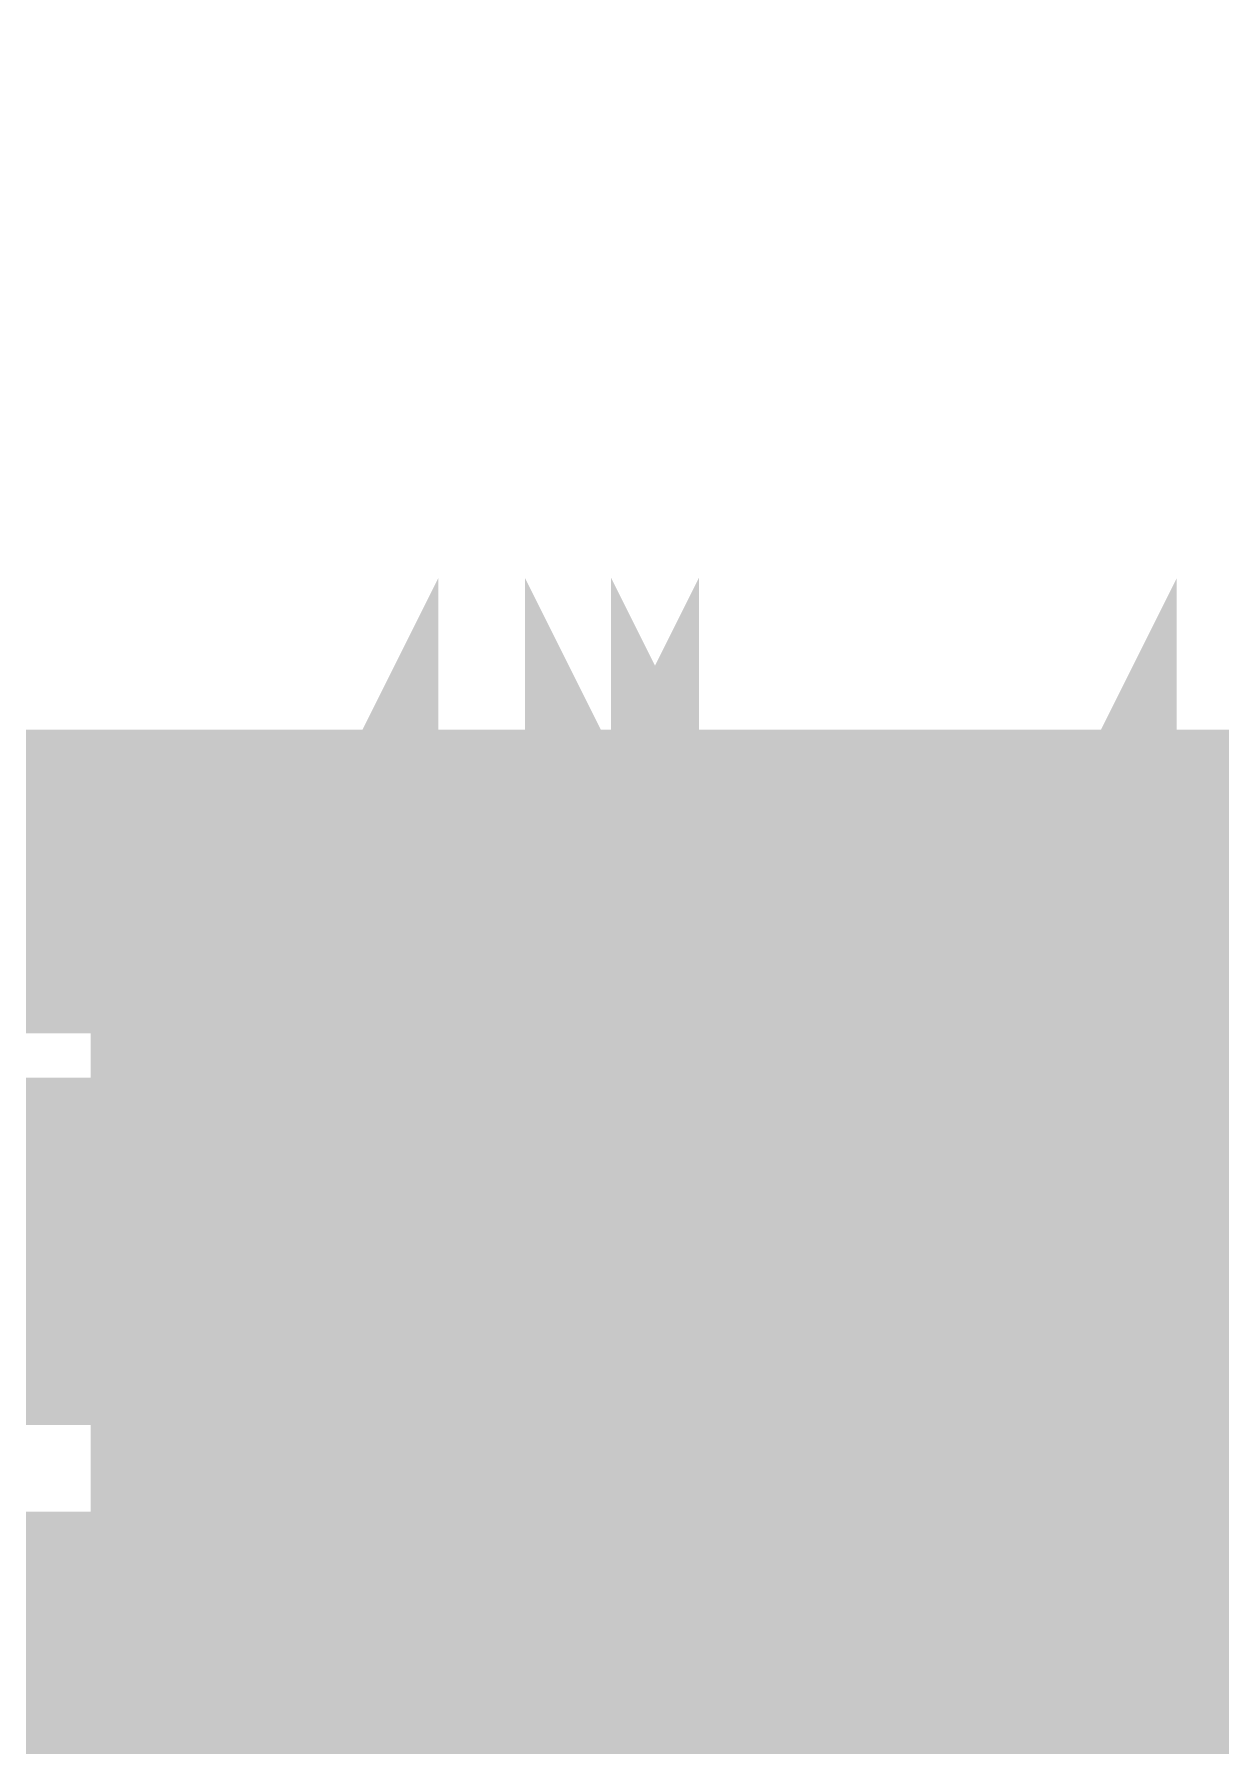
# Model space of a CAD drawing. Extents: x 0.1 to 11.6, y 0.3 to 16.2.
# Drawn here: x 7.3645 to 7.41, y 9.4127 to 9.4783 of the extents above; entities that cross this region are included whole.
import ezdxf

# ---------------------------------------------------------------- set-up
doc = ezdxf.new("R2010")
doc.units = 0
doc.header["$MEASUREMENT"] = 0

msp = doc.modelspace()

# ---------------------------------------------------------------- linework, layer by layer
at = {"color": 0}
for points, const_width in [([(6.06168, 10.185), (9.86003, 7.99333), (9.90001, 8.06332)], 0.006667), ([(7.375, 9.41835), (7.37332, 9.41835), (7.375, 9.41835), (7.375, 9.42165), (7.375, 9.42665), (7.375, 9.43164), (7.375, 9.43668), (7.375, 9.44), (7.37668, 9.44336), (7.37668, 9.44), (7.37668, 9.43668), (7.37668, 9.43164), (7.37668, 9.42665), (7.37831, 9.42165), (7.37831, 9.41835)], 0.006667), ([(7.38336, 9.43001), (7.38336, 9.42665), (7.38336, 9.42165), (7.38336, 9.41835), (7.38499, 9.41835), (7.38499, 9.42165), (7.38499, 9.42665), (7.38499, 9.43164), (7.38499, 9.43668), (7.38499, 9.44), (7.38667, 9.44336), (7.38667, 9.44), (7.38667, 9.43668), (7.38667, 9.43332)], 0.006667), ([(7.38835, 9.43332), (7.38835, 9.43668), (7.38835, 9.44), (7.38667, 9.44336), (7.38667, 9.44168), (7.38667, 9.44), (7.38667, 9.43668), (7.38667, 9.43164), (7.38667, 9.42665), (7.38499, 9.42165), (7.38499, 9.41835), (7.38499, 9.42165), (7.38499, 9.42665), (7.38336, 9.43001)], 0.006667), ([(7.38667, 9.43001), (7.38835, 9.42665), (7.38835, 9.42165), (7.38835, 9.41835), (7.38835, 9.42165), (7.38835, 9.42665), (7.38997, 9.43164), (7.38997, 9.43668), (7.38997, 9.44), (7.38997, 9.44336), (7.39165, 9.44), (7.39165, 9.43668), (7.39165, 9.43332)], 0.006667), ([(7.40001, 9.44336), (7.40169, 9.44), (7.40169, 9.43668), (7.40169, 9.43164), (7.40169, 9.42665), (7.40169, 9.42165), (7.40169, 9.41835), (7.40332, 9.41835), (7.40332, 9.42165), (7.40332, 9.42665), (7.40332, 9.43164), (7.40332, 9.43668), (7.40332, 9.44), (7.405, 9.44336), (7.405, 9.44), (7.405, 9.43668), (7.405, 9.43164), (7.405, 9.42665), (7.40668, 9.42165), (7.40668, 9.41835), (7.40668, 9.42165), (7.40668, 9.42665), (7.40831, 9.43164), (7.40831, 9.43668), (7.40831, 9.44), (7.40831, 9.44336), (7.40831, 9.44), (7.41, 9.43668), (7.41, 9.43164), (7.41, 9.42665), (7.41, 9.42165), (7.41, 9.41835)], 0.006667), ([(7.47168, 9.44667), (7.40001, 9.44667), (7.39833, 9.44667), (7.39665, 9.44667), (7.33333, 9.44667), (7.33333, 9.44499), (7.33333, 9.44336), (7.33333, 9.44168), (7.33333, 9.43832), (7.33333, 9.435), (7.33333, 9.43332), (7.39665, 9.43332)], 0.01), ([(7.33333, 9.44667), (7.39665, 9.44667), (7.39833, 9.44667), (7.40001, 9.44667)], 0.01), ([(7.39165, 9.43332), (7.39165, 9.43668), (7.39165, 9.44), (7.39165, 9.44336), (7.38997, 9.44168), (7.38997, 9.44), (7.38997, 9.43668), (7.38997, 9.43164), (7.38997, 9.42665), (7.38997, 9.42165), (7.38997, 9.41835), (7.38835, 9.41835), (7.38835, 9.42165), (7.38835, 9.42665), (7.38835, 9.43001)], 0.006667), ([(7.40001, 9.44667), (7.40001, 9.44499)], 0.006667), ([(7.39833, 9.44499), (7.33501, 9.44499)], 0.006667), ([(7.33501, 9.44499), (7.39833, 9.44499), (7.40001, 9.44499)], 0.006667), ([(7.40001, 9.44499), (7.39833, 9.44499)], 0.006667), ([(7.40001, 9.44499), (7.40169, 9.44499)], 0.006667), ([(7.48167, 9.44499), (7.40001, 9.44499)], 0.006667), ([(7.37169, 9.44336), (7.33501, 9.44336)], 0.006667), ([(7.37169, 9.43332), (7.37169, 9.43668), (7.37169, 9.44), (7.37169, 9.44336), (7.37001, 9.44336), (7.37001, 9.44168), (7.37001, 9.44), (7.37001, 9.43668), (7.37001, 9.43164)], 0.006667), ([(7.37332, 9.44336), (7.37169, 9.44), (7.37169, 9.43668), (7.37169, 9.43164), (7.37169, 9.42665), (7.37169, 9.42165), (7.37169, 9.41835), (7.37001, 9.41835), (7.37001, 9.41997), (7.37001, 9.42165), (7.37001, 9.42665), (7.37001, 9.43164)], 0.006667), ([(7.37668, 9.43332), (7.375, 9.43668), (7.375, 9.44), (7.375, 9.44336), (7.375, 9.44168), (7.375, 9.44), (7.375, 9.43668), (7.37332, 9.43164), (7.37332, 9.42665), (7.37332, 9.42165), (7.37332, 9.41835), (7.37169, 9.42165), (7.37169, 9.42665), (7.37169, 9.43001)], 0.006667), ([(7.37332, 9.44336), (7.37332, 9.44168), (7.37169, 9.44)], 0.006667), ([(7.37332, 9.44), (7.37169, 9.44168), (7.37169, 9.44336)], 0.006667), ([(7.37332, 9.44336), (7.37169, 9.44336)], 0.006667), ([(7.37332, 9.41835), (7.37332, 9.42165), (7.37332, 9.42665), (7.37332, 9.43164), (7.37332, 9.43668), (7.37332, 9.44), (7.37332, 9.44336), (7.375, 9.44336), (7.375, 9.44), (7.375, 9.43668), (7.375, 9.43332)], 0.006667), ([(7.37668, 9.44336), (7.37668, 9.44), (7.37668, 9.43668), (7.37668, 9.43164), (7.375, 9.42665), (7.375, 9.42165), (7.375, 9.41835), (7.375, 9.41997), (7.375, 9.42165), (7.375, 9.42665), (7.37332, 9.43164), (7.37332, 9.43668), (7.37332, 9.44), (7.37332, 9.44336)], 0.006667), ([(7.375, 9.44336), (7.37332, 9.44336)], 0.006667), ([(7.375, 9.44), (7.37332, 9.44168), (7.37332, 9.44336)], 0.006667), ([(7.375, 9.43001), (7.375, 9.42665), (7.375, 9.42165), (7.37668, 9.41835), (7.37668, 9.42165), (7.37668, 9.42665), (7.37668, 9.43164), (7.37668, 9.43668), (7.37831, 9.44), (7.37831, 9.44336), (7.37831, 9.44), (7.37831, 9.43668), (7.37831, 9.43332)], 0.006667), ([(7.37668, 9.44), (7.37668, 9.44168), (7.375, 9.44336)], 0.006667), ([(7.37668, 9.44336), (7.375, 9.44168), (7.375, 9.44)], 0.006667), ([(7.37999, 9.43332), (7.37999, 9.43668), (7.37999, 9.44), (7.37999, 9.44336), (7.37831, 9.44336), (7.37831, 9.44168), (7.37831, 9.44), (7.37831, 9.43668), (7.37831, 9.43164), (7.37831, 9.42665), (7.37668, 9.42165), (7.37668, 9.41835), (7.37668, 9.42165), (7.37668, 9.42665), (7.37668, 9.43001)], 0.006667), ([(7.38336, 9.41835), (7.38336, 9.41997), (7.38336, 9.42165), (7.38167, 9.42665), (7.38167, 9.43164), (7.38167, 9.43668), (7.38167, 9.44), (7.38167, 9.44336), (7.37999, 9.44336), (7.37999, 9.44), (7.37999, 9.43668), (7.37999, 9.43164), (7.37999, 9.42665), (7.37999, 9.42165), (7.37999, 9.41835), (7.37831, 9.41835), (7.37831, 9.41997), (7.37831, 9.42165), (7.37831, 9.42665), (7.37831, 9.43164), (7.37831, 9.43668), (7.37668, 9.44), (7.37668, 9.44336)], 0.006667), ([(7.37831, 9.44336), (7.37668, 9.44168), (7.37668, 9.44)], 0.006667), ([(7.37668, 9.44336), (7.37831, 9.44336)], 0.006667), ([(7.37831, 9.44), (7.37831, 9.44168), (7.37668, 9.44336)], 0.006667), ([(7.37831, 9.41835), (7.37831, 9.42165), (7.37831, 9.42665), (7.37999, 9.43164), (7.37999, 9.43668), (7.37999, 9.44), (7.37999, 9.44336)], 0.006667), ([(7.37999, 9.44), (7.37999, 9.44168), (7.37831, 9.44336)], 0.006667), ([(7.37831, 9.44336), (7.37999, 9.44336)], 0.006667), ([(7.37999, 9.44336), (7.37999, 9.44168), (7.37831, 9.44)], 0.006667), ([(7.37999, 9.43001), (7.37999, 9.42665), (7.37999, 9.42165), (7.37999, 9.41835), (7.37999, 9.42165), (7.38167, 9.42665), (7.38167, 9.43164), (7.38167, 9.43668), (7.38167, 9.44), (7.38167, 9.44336), (7.38336, 9.44336), (7.38336, 9.44), (7.38336, 9.43668), (7.38336, 9.43332)], 0.006667), ([(7.38336, 9.43332), (7.38336, 9.43668), (7.38336, 9.44), (7.38336, 9.44336), (7.38336, 9.44168), (7.38336, 9.44), (7.38167, 9.43668), (7.38167, 9.43164), (7.38167, 9.42665), (7.38167, 9.42165), (7.38167, 9.41835), (7.37999, 9.41835), (7.37999, 9.42165), (7.37999, 9.42665), (7.37999, 9.43001)], 0.006667), ([(7.37999, 9.44336), (7.37999, 9.44), (7.38167, 9.43668), (7.38167, 9.43164), (7.38167, 9.42665), (7.38167, 9.42165), (7.38167, 9.41835)], 0.006667), ([(7.38167, 9.44336), (7.38167, 9.44168), (7.37999, 9.44)], 0.006667), ([(7.38167, 9.44336), (7.37999, 9.44336)], 0.006667), ([(7.38336, 9.41835), (7.38167, 9.41835), (7.38336, 9.41835), (7.38336, 9.42165), (7.38336, 9.42665), (7.38336, 9.43164), (7.38336, 9.43668), (7.38336, 9.44), (7.38336, 9.44336), (7.38499, 9.44336), (7.38499, 9.44), (7.38499, 9.43668), (7.38499, 9.43164), (7.38499, 9.42665), (7.38499, 9.42165), (7.38667, 9.41835)], 0.006667), ([(7.38336, 9.44336), (7.38167, 9.44336)], 0.006667), ([(7.38336, 9.44), (7.38167, 9.44168), (7.38167, 9.44336)], 0.006667), ([(7.38667, 9.41835), (7.38667, 9.41997), (7.38667, 9.42165), (7.38667, 9.42665), (7.38667, 9.43164), (7.38667, 9.43668), (7.38499, 9.44), (7.38499, 9.44336), (7.38499, 9.44), (7.38499, 9.43668), (7.38336, 9.43164), (7.38336, 9.42665), (7.38336, 9.42165), (7.38336, 9.41835)], 0.006667), ([(7.38499, 9.44), (7.38336, 9.44168), (7.38336, 9.44336)], 0.006667), ([(7.38336, 9.44336), (7.38336, 9.44168), (7.38336, 9.44)], 0.006667), ([(7.38667, 9.44336), (7.38499, 9.44168), (7.38499, 9.44)], 0.006667), ([(7.38499, 9.44336), (7.38667, 9.44336)], 0.006667), ([(7.38667, 9.44), (7.38667, 9.44168), (7.38499, 9.44336)], 0.006667), ([(7.38835, 9.44336), (7.38835, 9.44), (7.38835, 9.43668), (7.38835, 9.43164), (7.38835, 9.42665), (7.38835, 9.42165), (7.38667, 9.41835)], 0.006667), ([(7.38667, 9.41835), (7.38667, 9.42165), (7.38667, 9.42665), (7.38667, 9.43164), (7.38835, 9.43668), (7.38835, 9.44), (7.38835, 9.44336), (7.38835, 9.44), (7.38835, 9.43668), (7.38997, 9.43164), (7.38997, 9.42665), (7.38997, 9.42165), (7.38997, 9.41835), (7.39165, 9.42165), (7.39165, 9.42665), (7.39165, 9.43164), (7.39165, 9.43668), (7.39165, 9.44), (7.39165, 9.44336)], 0.006667), ([(7.38835, 9.44), (7.38835, 9.44168), (7.38667, 9.44336)], 0.006667), ([(7.38667, 9.44336), (7.38835, 9.44336)], 0.006667), ([(7.38835, 9.44336), (7.38667, 9.44168), (7.38667, 9.44)], 0.006667), ([(7.39501, 9.41835), (7.39501, 9.41997), (7.39501, 9.42165), (7.39501, 9.42665), (7.39501, 9.43164), (7.39333, 9.43668), (7.39333, 9.44), (7.39333, 9.44336), (7.39333, 9.44), (7.39165, 9.43668), (7.39165, 9.43164), (7.39165, 9.42665), (7.39165, 9.42165), (7.39165, 9.41835), (7.38997, 9.41997), (7.38997, 9.42165), (7.38997, 9.42665), (7.38997, 9.43164), (7.38997, 9.43668), (7.38997, 9.44), (7.38997, 9.44336), (7.38835, 9.44336)], 0.006667), ([(7.38997, 9.44336), (7.38997, 9.44168), (7.38835, 9.44)], 0.006667), ([(7.38835, 9.44336), (7.38997, 9.44336)], 0.006667), ([(7.38997, 9.44), (7.38997, 9.44168), (7.38835, 9.44336)], 0.006667), ([(7.39165, 9.44336), (7.38997, 9.44336)], 0.006667), ([(7.39165, 9.44336), (7.39165, 9.44168), (7.38997, 9.44)], 0.006667), ([(7.39165, 9.43001), (7.39165, 9.42665), (7.39165, 9.42165), (7.39165, 9.41835), (7.39333, 9.41835), (7.39333, 9.42165), (7.39333, 9.42665), (7.39333, 9.43164), (7.39333, 9.43668), (7.39333, 9.44), (7.39333, 9.44336), (7.39501, 9.44336), (7.39501, 9.44), (7.39501, 9.43668), (7.39501, 9.43332)], 0.006667), ([(7.39665, 9.43332), (7.39665, 9.43668), (7.39501, 9.44), (7.39501, 9.44336), (7.39501, 9.44168), (7.39501, 9.44), (7.39501, 9.43668), (7.39501, 9.43164), (7.39333, 9.42665), (7.39333, 9.42165), (7.39333, 9.41835), (7.39333, 9.42165), (7.39165, 9.42665), (7.39165, 9.43001)], 0.006667), ([(7.39165, 9.44336), (7.39333, 9.44336), (7.39333, 9.44), (7.39333, 9.43668), (7.39333, 9.43164), (7.39333, 9.42665), (7.39333, 9.42165), (7.39333, 9.41835), (7.39501, 9.41835)], 0.006667), ([(7.39333, 9.44), (7.39165, 9.44168), (7.39165, 9.44336)], 0.006667), ([(7.39333, 9.44336), (7.39165, 9.44336)], 0.006667), ([(7.39501, 9.44336), (7.39333, 9.44168), (7.39333, 9.44)], 0.006667), ([(7.39501, 9.44), (7.39333, 9.44168), (7.39333, 9.44336)], 0.006667), ([(7.39501, 9.43001), (7.39501, 9.42665), (7.39665, 9.42165), (7.39665, 9.41835), (7.39665, 9.42165), (7.39665, 9.42665), (7.39665, 9.43164), (7.39833, 9.43668), (7.39833, 9.44), (7.39833, 9.44336), (7.39833, 9.44), (7.40001, 9.43668), (7.40001, 9.43164)], 0.006667), ([(7.39665, 9.44336), (7.39665, 9.44), (7.39665, 9.43668), (7.39665, 9.43164), (7.39665, 9.42665), (7.39501, 9.42165), (7.39501, 9.41835)], 0.006667), ([(7.39501, 9.41835), (7.39501, 9.42165), (7.39501, 9.42665), (7.39501, 9.43164), (7.39501, 9.43668), (7.39665, 9.44), (7.39665, 9.44336)], 0.006667), ([(7.39665, 9.44), (7.39665, 9.44168), (7.39501, 9.44336)], 0.006667), ([(7.39501, 9.44336), (7.39665, 9.44336)], 0.006667), ([(7.39665, 9.44336), (7.39501, 9.44168), (7.39501, 9.44)], 0.006667), ([(7.41336, 9.42665), (7.41168, 9.43164), (7.41168, 9.43668), (7.41168, 9.44), (7.41168, 9.44336), (7.41168, 9.44168), (7.41168, 9.44), (7.41, 9.43668), (7.41, 9.43164), (7.41, 9.42665), (7.41, 9.42165), (7.41, 9.41835), (7.40831, 9.41835), (7.40831, 9.42165), (7.40831, 9.42665), (7.40831, 9.43164), (7.40831, 9.43668), (7.40831, 9.44), (7.40831, 9.44336), (7.40668, 9.44336), (7.40668, 9.44168), (7.40668, 9.44), (7.40668, 9.43668), (7.40668, 9.43164), (7.40668, 9.42665), (7.40668, 9.42165), (7.405, 9.41835), (7.405, 9.42165), (7.405, 9.42665), (7.405, 9.43164), (7.40332, 9.43668), (7.40332, 9.44), (7.40332, 9.44336), (7.40332, 9.44168), (7.40332, 9.44), (7.40332, 9.43668), (7.40169, 9.43164), (7.40169, 9.42665), (7.40169, 9.42165), (7.40169, 9.41835), (7.40001, 9.42165), (7.40001, 9.42665), (7.40001, 9.43164), (7.40001, 9.43668), (7.40001, 9.44), (7.40001, 9.44336), (7.39833, 9.44336), (7.39833, 9.44168), (7.39833, 9.44), (7.39833, 9.43668), (7.39833, 9.43164), (7.39833, 9.42665), (7.39833, 9.42165), (7.39833, 9.41835), (7.39665, 9.41835), (7.39665, 9.42165), (7.39665, 9.42665), (7.39665, 9.43001)], 0.006667), ([(7.40169, 9.44336), (7.40001, 9.44), (7.40001, 9.43668), (7.40001, 9.43164), (7.40001, 9.42665), (7.40001, 9.42165), (7.40001, 9.41835), (7.39833, 9.41835), (7.39833, 9.41997), (7.39833, 9.42165), (7.39833, 9.42665), (7.39833, 9.43164), (7.39833, 9.43668), (7.39833, 9.44), (7.39833, 9.44336), (7.39665, 9.44336)], 0.006667), ([(7.39665, 9.44336), (7.39665, 9.44), (7.39665, 9.43668), (7.39665, 9.43164), (7.39833, 9.42665), (7.39833, 9.42165), (7.39833, 9.41835)], 0.006667), ([(7.39833, 9.44336), (7.39833, 9.44168), (7.39665, 9.44)], 0.006667), ([(7.39665, 9.44336), (7.39833, 9.44336)], 0.006667), ([(7.39833, 9.44), (7.39833, 9.44168), (7.39665, 9.44336)], 0.006667), ([(7.40001, 9.41835), (7.39833, 9.41835), (7.39833, 9.42165), (7.40001, 9.42665), (7.40001, 9.43164), (7.40001, 9.43668), (7.40001, 9.44), (7.40001, 9.44336)], 0.006667), ([(7.40001, 9.44336), (7.39833, 9.44336)], 0.006667), ([(7.40001, 9.44336), (7.40001, 9.44168), (7.39833, 9.44)], 0.006667), ([(7.40001, 9.43001), (7.40001, 9.42665), (7.40001, 9.42165), (7.40001, 9.41835), (7.40169, 9.42165), (7.40169, 9.42665), (7.40169, 9.43164), (7.40169, 9.43668), (7.40169, 9.44), (7.40169, 9.44336), (7.40332, 9.44336), (7.40332, 9.44), (7.40332, 9.43668), (7.40332, 9.43164), (7.40332, 9.42665), (7.40332, 9.42165), (7.405, 9.41835), (7.405, 9.42165), (7.405, 9.42665), (7.405, 9.43164), (7.405, 9.43668), (7.40668, 9.44), (7.40668, 9.44336), (7.40668, 9.44), (7.40668, 9.43668), (7.40831, 9.43164), (7.40831, 9.42665), (7.40831, 9.42165), (7.40831, 9.41835), (7.40831, 9.42165), (7.41, 9.42665), (7.41, 9.43164), (7.41, 9.43668), (7.41, 9.44), (7.41, 9.44336), (7.41168, 9.44336), (7.41168, 9.44), (7.41168, 9.43668), (7.41168, 9.43164), (7.41168, 9.42665), (7.41168, 9.42165), (7.41168, 9.41835), (7.41336, 9.41835)], 0.006667), ([(7.40169, 9.44336), (7.40169, 9.44168), (7.40001, 9.44)], 0.006667), ([(7.40169, 9.44), (7.40001, 9.44168), (7.40001, 9.44336)], 0.006667), ([(7.40169, 9.44336), (7.40001, 9.44336)], 0.006667), ([(7.405, 9.44336), (7.405, 9.44), (7.405, 9.43668), (7.405, 9.43164), (7.40332, 9.42665), (7.40332, 9.42165), (7.40332, 9.41835), (7.40332, 9.41997), (7.40332, 9.42165), (7.40332, 9.42665), (7.40169, 9.43164), (7.40169, 9.43668), (7.40169, 9.44), (7.40169, 9.44336)], 0.006667), ([(7.40332, 9.44), (7.40169, 9.44168), (7.40169, 9.44336)], 0.006667), ([(7.405, 9.44), (7.405, 9.44168), (7.40332, 9.44336)], 0.006667), ([(7.40332, 9.44336), (7.405, 9.44336)], 0.006667), ([(7.405, 9.44336), (7.40332, 9.44168), (7.40332, 9.44)], 0.006667), ([(7.40668, 9.41835), (7.40668, 9.41997), (7.40668, 9.42165), (7.40668, 9.42665), (7.40668, 9.43164), (7.40668, 9.43668), (7.40668, 9.44), (7.405, 9.44336)], 0.006667), ([(7.40668, 9.44336), (7.405, 9.44168), (7.405, 9.44)], 0.006667), ([(7.405, 9.44336), (7.40668, 9.44336)], 0.006667), ([(7.40668, 9.44), (7.40668, 9.44168), (7.405, 9.44336)], 0.006667), ([(7.40831, 9.44), (7.40831, 9.44168), (7.40668, 9.44336)], 0.006667), ([(7.40668, 9.44336), (7.40831, 9.44336)], 0.006667), ([(7.40831, 9.44336), (7.40831, 9.44168), (7.40668, 9.44)], 0.006667), ([(7.41, 9.44336), (7.40831, 9.44), (7.40831, 9.43668), (7.40831, 9.43164), (7.40831, 9.42665), (7.40831, 9.42165), (7.40831, 9.41835)], 0.006667), ([(7.41, 9.44336), (7.41, 9.44168), (7.40831, 9.44)], 0.006667), ([(7.41, 9.44336), (7.40831, 9.44336)], 0.006667), ([(7.41168, 9.41835), (7.41168, 9.41997), (7.41168, 9.42165), (7.41, 9.42665), (7.41, 9.43164), (7.41, 9.43668), (7.41, 9.44), (7.41, 9.44336)], 0.006667), ([(7.41168, 9.41835), (7.41, 9.41835), (7.41168, 9.41835), (7.41168, 9.42165), (7.41168, 9.42665), (7.41168, 9.43164), (7.41168, 9.43668), (7.41168, 9.44), (7.41168, 9.44336)], 0.006667), ([(7.41168, 9.44336), (7.41, 9.44336)], 0.006667), ([(7.41168, 9.44), (7.41, 9.44168), (7.41, 9.44336)], 0.006667), ([(7.41336, 9.44336), (7.41336, 9.44), (7.41336, 9.43668), (7.41168, 9.43164), (7.41168, 9.42665), (7.41168, 9.42165), (7.41168, 9.41835)], 0.006667), ([(7.41336, 9.44), (7.41168, 9.44168), (7.41168, 9.44336)], 0.006667), ([(7.41336, 9.44336), (7.41168, 9.44168), (7.41168, 9.44)], 0.006667), ([(7.37332, 9.44), (7.37169, 9.44)], 0.006667), ([(7.37169, 9.44), (7.37169, 9.43832), (7.37169, 9.435), (7.37169, 9.43164)], 0.006667), ([(7.37332, 9.43332), (7.37332, 9.435), (7.37332, 9.43832), (7.37332, 9.44)], 0.006667), ([(7.375, 9.44), (7.37332, 9.43832), (7.37332, 9.435), (7.37332, 9.43164), (7.37332, 9.42665), (7.37332, 9.42333), (7.37332, 9.42165)], 0.006667), ([(7.37668, 9.44), (7.37668, 9.43832), (7.375, 9.435), (7.375, 9.43164), (7.375, 9.42665), (7.375, 9.42333), (7.375, 9.42165)], 0.006667), ([(7.37668, 9.42165), (7.37668, 9.42333), (7.375, 9.42665), (7.375, 9.43164), (7.375, 9.435), (7.375, 9.43832), (7.375, 9.44)], 0.006667), ([(7.37668, 9.43332), (7.37668, 9.435), (7.37668, 9.43832), (7.37668, 9.44)], 0.006667), ([(7.37668, 9.44), (7.37831, 9.44)], 0.006667), ([(7.37831, 9.44), (7.37831, 9.43832), (7.37831, 9.435), (7.37831, 9.43164), (7.37668, 9.42665), (7.37668, 9.42333), (7.37668, 9.42165)], 0.006667), ([(7.37999, 9.44), (7.37999, 9.43832), (7.37999, 9.435), (7.37999, 9.43164), (7.37999, 9.42665), (7.37831, 9.42333), (7.37831, 9.42165)], 0.006667), ([(7.37999, 9.42165), (7.37999, 9.42333), (7.37999, 9.42665), (7.37999, 9.43164), (7.37999, 9.435), (7.37831, 9.43832), (7.37831, 9.44)], 0.006667), ([(7.38167, 9.43332), (7.38167, 9.435), (7.38167, 9.43832), (7.38167, 9.44), (7.37999, 9.44)], 0.006667), ([(7.37999, 9.44), (7.38167, 9.44)], 0.006667), ([(7.38336, 9.44), (7.38167, 9.44), (7.38167, 9.43832), (7.38167, 9.435), (7.38167, 9.43164), (7.38167, 9.42665), (7.38167, 9.42333), (7.38167, 9.42165), (7.37999, 9.42165)], 0.006667), ([(7.38499, 9.44), (7.38499, 9.43832), (7.38336, 9.435), (7.38336, 9.43164), (7.38336, 9.42665), (7.38336, 9.42333), (7.38336, 9.42165)], 0.006667), ([(7.38499, 9.42165), (7.38499, 9.42333), (7.38336, 9.42665), (7.38336, 9.43164), (7.38336, 9.435), (7.38336, 9.43832), (7.38336, 9.44)], 0.006667), ([(7.38499, 9.43332), (7.38499, 9.435), (7.38499, 9.43832), (7.38499, 9.44)], 0.006667), ([(7.38499, 9.44), (7.38667, 9.44)], 0.006667), ([(7.38667, 9.44), (7.38667, 9.43832), (7.38667, 9.435), (7.38499, 9.43164), (7.38499, 9.42665), (7.38499, 9.42333), (7.38499, 9.42165)], 0.006667), ([(7.38835, 9.44), (7.38835, 9.43832), (7.38835, 9.435), (7.38835, 9.43164), (7.38667, 9.42665), (7.38667, 9.42333), (7.38667, 9.42165)], 0.006667), ([(7.38835, 9.42165), (7.38835, 9.42333), (7.38835, 9.42665), (7.38835, 9.43164), (7.38667, 9.435), (7.38667, 9.43832), (7.38667, 9.44)], 0.006667), ([(7.38997, 9.43332), (7.38997, 9.435), (7.38997, 9.43832), (7.38835, 9.44)], 0.006667), ([(7.38835, 9.44), (7.38997, 9.44)], 0.006667), ([(7.38997, 9.44), (7.38997, 9.43832), (7.38997, 9.435), (7.38997, 9.43164), (7.38997, 9.42665), (7.38997, 9.42333), (7.38835, 9.42165)], 0.006667), ([(7.39333, 9.44), (7.39165, 9.43832), (7.39165, 9.435), (7.39165, 9.43164), (7.39165, 9.42665), (7.39165, 9.42333), (7.39165, 9.42165), (7.38997, 9.42165)], 0.006667), ([(7.39333, 9.42165), (7.39165, 9.42333), (7.39165, 9.42665), (7.39165, 9.43164), (7.39165, 9.435), (7.39165, 9.43832), (7.39165, 9.44), (7.38997, 9.44)], 0.006667), ([(7.39333, 9.43332), (7.39333, 9.435), (7.39333, 9.43832), (7.39333, 9.44)], 0.006667), ([(7.39333, 9.44), (7.39501, 9.44)], 0.006667), ([(7.39501, 9.44), (7.39501, 9.43832), (7.39333, 9.435), (7.39333, 9.43164), (7.39333, 9.42665), (7.39333, 9.42333), (7.39333, 9.42165)], 0.006667), ([(7.39665, 9.44), (7.39665, 9.43832), (7.39665, 9.435), (7.39665, 9.43164), (7.39501, 9.42665), (7.39501, 9.42333), (7.39501, 9.42165)], 0.006667), ([(7.39665, 9.42165), (7.39665, 9.42333), (7.39665, 9.42665), (7.39665, 9.43164), (7.39501, 9.435), (7.39501, 9.43832), (7.39501, 9.44)], 0.006667), ([(7.39833, 9.43332), (7.39833, 9.435), (7.39665, 9.43832), (7.39665, 9.44)], 0.006667), ([(7.39665, 9.44), (7.39833, 9.44)], 0.006667), ([(7.39833, 9.44), (7.39833, 9.43832), (7.39833, 9.435), (7.39833, 9.43164), (7.39833, 9.42665), (7.39665, 9.42333), (7.39665, 9.42165)], 0.006667), ([(7.40001, 9.44), (7.40001, 9.43832), (7.40001, 9.435), (7.40001, 9.43164), (7.40001, 9.42665), (7.40001, 9.42333), (7.39833, 9.42165)], 0.006667), ([(7.40169, 9.42165), (7.40001, 9.42165), (7.40001, 9.42333), (7.40001, 9.42665), (7.40001, 9.43164), (7.40001, 9.435), (7.40001, 9.43832), (7.39833, 9.44)], 0.006667), ([(7.40332, 9.42165), (7.40169, 9.42333), (7.40169, 9.42665), (7.40169, 9.43164), (7.40169, 9.435), (7.40169, 9.43832), (7.40169, 9.44)], 0.006667), ([(7.40169, 9.44), (7.40332, 9.44)], 0.006667), ([(7.40332, 9.44), (7.40169, 9.43832), (7.40169, 9.435), (7.40169, 9.43164), (7.40169, 9.42665), (7.40169, 9.42333), (7.40169, 9.42165)], 0.006667), ([(7.405, 9.44), (7.405, 9.43832), (7.405, 9.435), (7.40332, 9.43164), (7.40332, 9.42665), (7.40332, 9.42333), (7.40332, 9.42165)], 0.006667), ([(7.405, 9.42165), (7.405, 9.42333), (7.405, 9.42665), (7.40332, 9.43164), (7.40332, 9.435), (7.40332, 9.43832), (7.40332, 9.44)], 0.006667), ([(7.40668, 9.42165), (7.40668, 9.42333), (7.40668, 9.42665), (7.40668, 9.43164), (7.405, 9.435), (7.405, 9.43832), (7.405, 9.44)], 0.006667), ([(7.405, 9.44), (7.40668, 9.44)], 0.006667), ([(7.40668, 9.44), (7.40668, 9.43832), (7.40668, 9.435), (7.40668, 9.43164), (7.405, 9.42665), (7.405, 9.42333), (7.405, 9.42165)], 0.006667), ([(7.40831, 9.44), (7.40831, 9.43832), (7.40831, 9.435), (7.40831, 9.43164), (7.40831, 9.42665), (7.40668, 9.42333), (7.40668, 9.42165)], 0.006667), ([(7.40831, 9.42165), (7.40831, 9.42333), (7.40831, 9.42665), (7.40831, 9.43164), (7.40831, 9.435), (7.40831, 9.43832), (7.40668, 9.44)], 0.006667), ([(7.41168, 9.42165), (7.41, 9.42165), (7.41, 9.42333), (7.41, 9.42665), (7.41, 9.43164), (7.41, 9.435), (7.41, 9.43832), (7.41, 9.44), (7.40831, 9.44)], 0.006667), ([(7.40831, 9.44), (7.41, 9.44)], 0.006667), ([(7.41168, 9.44), (7.41, 9.44), (7.41, 9.43832), (7.41, 9.435), (7.41, 9.43164), (7.41, 9.42665), (7.41, 9.42333), (7.41, 9.42165), (7.40831, 9.42165)], 0.006667), ([(7.41336, 9.44), (7.41336, 9.43832), (7.41168, 9.435), (7.41168, 9.43164), (7.41168, 9.42665), (7.41168, 9.42333), (7.41168, 9.42165)], 0.006667), ([(7.41336, 9.42165), (7.41336, 9.42333), (7.41168, 9.42665), (7.41168, 9.43164), (7.41168, 9.435), (7.41168, 9.43832), (7.41168, 9.44)], 0.006667), ([(7.39333, 9.43332), (7.39333, 9.43164), (7.39501, 9.43001), (7.39501, 9.43164), (7.39501, 9.43332)], 0.01), ([(7.39665, 9.43001), (7.39665, 9.43164), (7.39665, 9.43332), (7.39833, 9.43332), (7.40001, 9.43164), (7.39833, 9.43164), (7.39833, 9.43001), (7.39665, 9.43001), (7.33333, 9.43001), (7.33333, 9.42665), (7.33333, 9.42503), (7.33333, 9.42333), (7.33333, 9.41997), (7.33333, 9.41835), (7.33333, 9.41667), (7.33333, 9.41499), (7.39665, 9.41499), (7.39833, 9.41499), (7.40001, 9.41499), (7.47168, 9.41499)], 0.01), ([(7.37169, 9.43001), (7.37169, 9.43164), (7.37169, 9.43332)], 0.01), ([(7.37332, 9.43332), (7.37332, 9.43164), (7.37332, 9.43001)], 0.01), ([(7.37332, 9.43001), (7.37332, 9.43164), (7.37332, 9.43332)], 0.01), ([(7.375, 9.43001), (7.375, 9.43164), (7.375, 9.43332)], 0.01), ([(7.37668, 9.43001), (7.37668, 9.43164), (7.37668, 9.43332)], 0.01), ([(7.37831, 9.43332), (7.37831, 9.43164), (7.37831, 9.43001)], 0.01), ([(7.37999, 9.43001), (7.37999, 9.43164), (7.37999, 9.43332)], 0.01), ([(7.38167, 9.43001), (7.38167, 9.43164), (7.38167, 9.43332)], 0.01), ([(7.38499, 9.43001), (7.38499, 9.43164), (7.38499, 9.43332)], 0.01), ([(7.38997, 9.43001), (7.38835, 9.43164), (7.38835, 9.43332)], 0.01), ([(7.39333, 9.43001), (7.39333, 9.43164), (7.39333, 9.43332)], 0.01), ([(7.39833, 9.43332), (7.39833, 9.43164), (7.39833, 9.43001)], 0.01), ([(7.33501, 9.43164), (7.39833, 9.43164), (7.40001, 9.43164), (7.40001, 9.43001)], 0.006667), ([(7.37001, 9.43164), (7.37169, 9.43164)], 0.006667), ([(7.37169, 9.43164), (7.37332, 9.43164)], 0.006667), ([(7.37169, 9.42165), (7.37169, 9.42333), (7.37169, 9.42665), (7.37169, 9.43164)], 0.006667), ([(7.39833, 9.43001), (7.33501, 9.43001)], 0.006667), ([(7.375, 9.42165), (7.37332, 9.42333), (7.37332, 9.42665), (7.37332, 9.43001)], 0.006667), ([(7.37831, 9.42165), (7.37831, 9.42333), (7.37831, 9.42665), (7.37831, 9.43001)], 0.006667), ([(7.38336, 9.42165), (7.38167, 9.42165), (7.38167, 9.42333), (7.38167, 9.42665), (7.38167, 9.43001)], 0.006667), ([(7.38667, 9.42165), (7.38667, 9.42333), (7.38667, 9.42665), (7.38499, 9.43001)], 0.006667), ([(7.38997, 9.42165), (7.38997, 9.42333), (7.38997, 9.42665), (7.38997, 9.43001)], 0.006667), ([(7.39501, 9.42165), (7.39501, 9.42333), (7.39333, 9.42665), (7.39333, 9.43001)], 0.006667), ([(7.39833, 9.42165), (7.39833, 9.42333), (7.39833, 9.42665), (7.39833, 9.43001)], 0.006667), ([(7.40001, 9.43001), (7.39833, 9.43001)], 0.006667), ([(7.37169, 9.42165), (7.37332, 9.41997), (7.37332, 9.41835)], 0.006667), ([(7.37169, 9.41835), (7.37169, 9.41997), (7.37332, 9.42165)], 0.006667), ([(7.37332, 9.41835), (7.37332, 9.41997), (7.375, 9.42165)], 0.006667), ([(7.375, 9.42165), (7.375, 9.41997), (7.37668, 9.41835)], 0.006667), ([(7.375, 9.41835), (7.375, 9.41997), (7.37668, 9.42165)], 0.006667), ([(7.37668, 9.41835), (7.37831, 9.41997), (7.37831, 9.42165)], 0.006667), ([(7.37668, 9.42165), (7.37668, 9.41997), (7.37831, 9.41835)], 0.006667), ([(7.37831, 9.42165), (7.37999, 9.41997), (7.37999, 9.41835)], 0.006667), ([(7.37831, 9.41835), (7.37999, 9.41997), (7.37999, 9.42165)], 0.006667), ([(7.37999, 9.42165), (7.38167, 9.41997), (7.38167, 9.41835)], 0.006667), ([(7.38167, 9.41835), (7.38167, 9.41997), (7.38336, 9.42165)], 0.006667), ([(7.38336, 9.42165), (7.38336, 9.41997), (7.38336, 9.41835)], 0.006667), ([(7.38336, 9.41835), (7.38336, 9.41997), (7.38499, 9.42165)], 0.006667), ([(7.38499, 9.41835), (7.38667, 9.41997), (7.38667, 9.42165)], 0.006667), ([(7.38499, 9.42165), (7.38499, 9.41997), (7.38667, 9.41835)], 0.006667), ([(7.38667, 9.42165), (7.38667, 9.41997), (7.38835, 9.41835)], 0.006667), ([(7.38667, 9.41835), (7.38835, 9.41997), (7.38835, 9.42165)], 0.006667), ([(7.38835, 9.41835), (7.38997, 9.41997), (7.38997, 9.42165)], 0.006667), ([(7.38835, 9.42165), (7.38997, 9.41997), (7.38997, 9.41835)], 0.006667), ([(7.38997, 9.42165), (7.39165, 9.41997), (7.39165, 9.41835)], 0.006667), ([(7.39165, 9.41835), (7.39165, 9.41997), (7.39333, 9.42165)], 0.006667), ([(7.39333, 9.41835), (7.39333, 9.41997), (7.39501, 9.42165)], 0.006667), ([(7.39333, 9.42165), (7.39333, 9.41997), (7.39501, 9.41835)], 0.006667), ([(7.39501, 9.42165), (7.39501, 9.41997), (7.39665, 9.41835)], 0.006667), ([(7.39501, 9.41835), (7.39665, 9.41997), (7.39665, 9.42165)], 0.006667), ([(7.39665, 9.41835), (7.39833, 9.41997), (7.39833, 9.42165)], 0.006667), ([(7.39665, 9.42165), (7.39833, 9.41997), (7.39833, 9.41835)], 0.006667), ([(7.39833, 9.42165), (7.40001, 9.41997), (7.40001, 9.41835)], 0.006667), ([(7.40001, 9.41835), (7.40001, 9.41997), (7.40169, 9.42165)], 0.006667), ([(7.40169, 9.41835), (7.40169, 9.41997), (7.40332, 9.42165)], 0.006667), ([(7.40169, 9.42165), (7.40169, 9.41997), (7.40169, 9.41835)], 0.006667), ([(7.40332, 9.42165), (7.40332, 9.41997), (7.405, 9.41835)], 0.006667), ([(7.40332, 9.41835), (7.405, 9.41997), (7.405, 9.42165)], 0.006667), ([(7.405, 9.41835), (7.40668, 9.41997), (7.40668, 9.42165)], 0.006667), ([(7.405, 9.42165), (7.405, 9.41997), (7.40668, 9.41835)], 0.006667), ([(7.40668, 9.42165), (7.40831, 9.41997), (7.40831, 9.41835)], 0.006667), ([(7.40668, 9.41835), (7.40831, 9.41997), (7.40831, 9.42165)], 0.006667), ([(7.40831, 9.42165), (7.41, 9.41997), (7.41, 9.41835)], 0.006667), ([(7.41, 9.41835), (7.41, 9.41997), (7.41168, 9.42165)], 0.006667), ([(7.41168, 9.42165), (7.41168, 9.41997), (7.41336, 9.41835)], 0.006667), ([(7.41168, 9.41835), (7.41168, 9.41997), (7.41336, 9.42165)], 0.006667), ([(7.33501, 9.41835), (7.37332, 9.41835)], 0.006667), ([(7.37668, 9.41835), (7.37831, 9.41835)], 0.006667), ([(7.37999, 9.41835), (7.38167, 9.41835)], 0.006667), ([(7.38499, 9.41835), (7.38667, 9.41835)], 0.006667), ([(7.38835, 9.41835), (7.38997, 9.41835)], 0.006667), ([(7.38997, 9.41835), (7.39165, 9.41835)], 0.006667), ([(7.39165, 9.41835), (7.39333, 9.41835)], 0.006667), ([(7.39665, 9.41835), (7.39833, 9.41835)], 0.006667), ([(7.40001, 9.41835), (7.40169, 9.41835)], 0.006667), ([(7.40332, 9.41835), (7.405, 9.41835)], 0.006667), ([(7.405, 9.41835), (7.40668, 9.41835)], 0.006667), ([(7.40668, 9.41835), (7.40831, 9.41835)], 0.006667), ([(7.40831, 9.41835), (7.41, 9.41835)], 0.006667), ([(7.33333, 9.41499), (7.39665, 9.41499), (7.39833, 9.41499), (7.40001, 9.41499)], 0.01), ([(7.39833, 9.41667), (7.33501, 9.41667)], 0.006667), ([(7.33501, 9.41667), (7.39833, 9.41667), (7.40001, 9.41667)], 0.006667), ([(7.40001, 9.41667), (7.39833, 9.41667)], 0.006667), ([(7.40001, 9.41499), (7.40001, 9.41667)], 0.006667), ([(7.40001, 9.41667), (7.48167, 9.41667)], 0.006667), ([(7.40001, 9.41499), (7.40169, 9.41499)], 0.006667)]:
    msp.add_lwpolyline(points, dxfattribs=dict(at, const_width=const_width))
at = {"color": 0, "const_width": 0.01}
for points in [[(7.38336, 9.43001), (7.38336, 9.43164), (7.38336, 9.43332), (7.38336, 9.43164), (7.38336, 9.43001)], [(7.38667, 9.43332), (7.38667, 9.43164), (7.38667, 9.43001), (7.38667, 9.43164), (7.38667, 9.43332)], [(7.39165, 9.43332), (7.39165, 9.43164), (7.39165, 9.43001), (7.39165, 9.43164), (7.39165, 9.43332)]]:
    msp.add_lwpolyline(points, close=True, dxfattribs=at)

doc.saveas('drawing.dxf')
